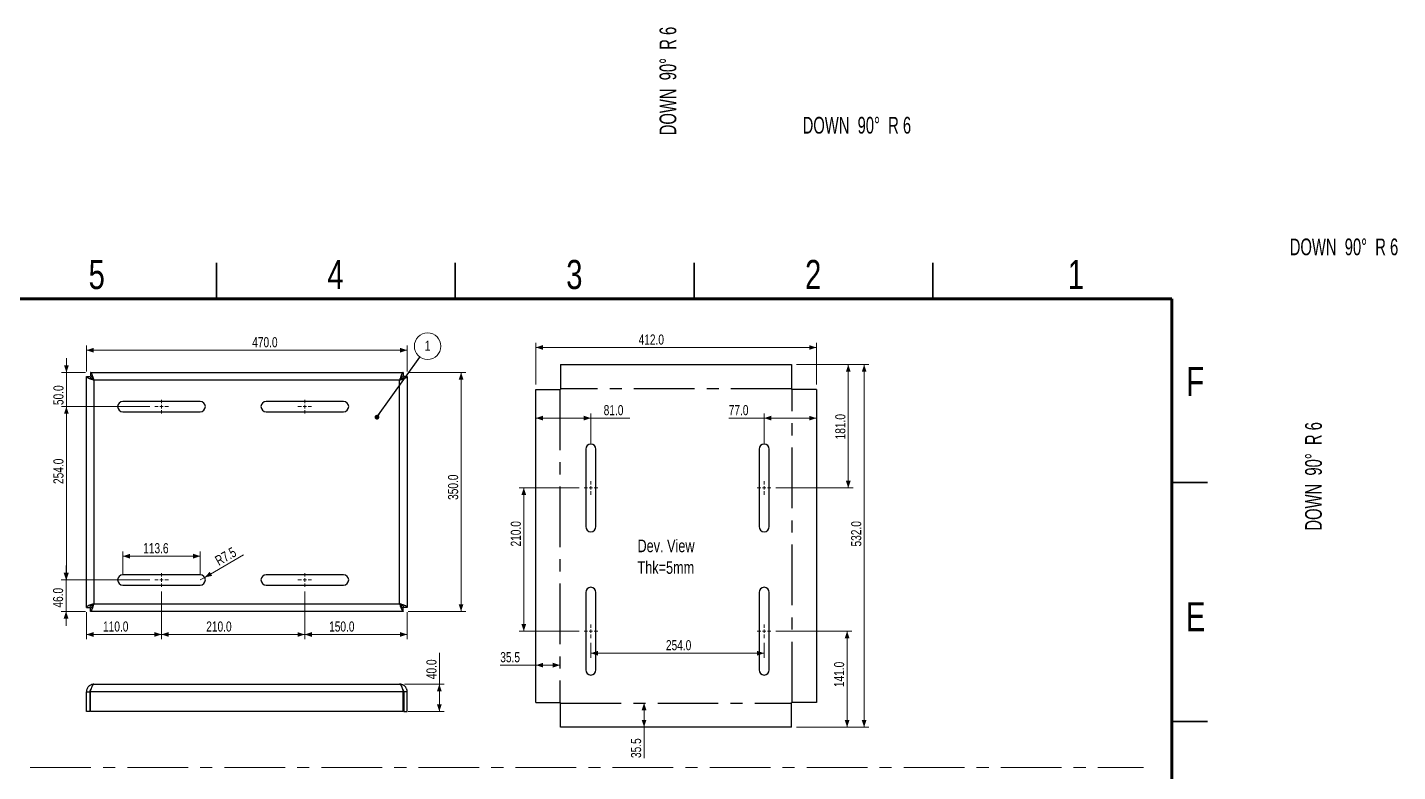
# Paper-space layout 'Sheet3' of a CAD drawing. Header units: millimetres. Extents: x 2 to 457, y 2 to 344.
# Drawn here: x 170.4 to 457.3, y 188 to 343.8 of the extents above; entities that cross this region are included whole.
import ezdxf

# ---------------------------------------------------------------- set-up
doc = ezdxf.new("R2010")
doc.units = ezdxf.units.MM
doc.linetypes.add('CENTERX2', pattern=[20.32, 12.7, -2.54, 2.54, -2.54])
doc.styles.add('SLDTEXTSTYLE0', font='TXT', dxfattribs={"width": 0.75})
doc.styles.add('SLDTEXTSTYLE6', font='TXT', dxfattribs={"width": 0.660714})
doc.dimstyles.new('SLDDIMSTYLE14', dxfattribs={"dimtxt": 0.18, "dimasz": 1, "dimexe": 0, "dimexo": 0.0625, "dimgap": 0, "dimtad": 0, "dimtih": 1, "dimtoh": 1, "dimdec": 0, "dimrnd": 1e-09, "dimzin": 0, "dimdsep": 46, "dimtxsty": 'Standard', "dimblk1": 'DOT', "dimblk2": 'DOT', "dimsah": 1, "dimcen": 0.09, "dimadec": 0, "dimazin": 0, "dimtfac": 1, "dimtdec": 0, "dimtofl": 0, "dimtmove": 0, "dimatfit": 3, "dimldrblk": 'DOT', "dimfxl": 0, "dimfrac": 2, "dimtolj": 1, "dimtzin": 0, "dimarcsym": 0})
doc.dimstyles.new('SLDDIMSTYLE15', dxfattribs={"dimtxt": 2.116667, "dimasz": 1.5, "dimexe": 0, "dimexo": 0.0625, "dimgap": 0.529167, "dimtad": 1, "dimdec": 1, "dimlfac": 7, "dimrnd": 1e-09, "dimzin": 4, "dimdsep": 46, "dimtxsty": 'SLDTEXTSTYLE0', "dimsah": 1, "dimcen": 0.09, "dimadec": 0, "dimazin": 1, "dimtfac": 1, "dimtdec": 1, "dimtofl": 0, "dimtmove": 0, "dimatfit": 3, "dimfxl": 0, "dimfrac": 2, "dimtolj": 1, "dimtzin": 12, "dimarcsym": 0})
doc.dimstyles.new('SLDDIMSTYLE16', dxfattribs={"dimtxt": 2.116667, "dimasz": 1.5, "dimexe": 0, "dimexo": 0.0625, "dimgap": 0.529167, "dimtad": 1, "dimdec": 1, "dimlfac": 7, "dimrnd": 1e-09, "dimzin": 4, "dimdsep": 46, "dimtxsty": 'SLDTEXTSTYLE0', "dimsah": 1, "dimcen": 0.09, "dimadec": 0, "dimazin": 1, "dimtfac": 1, "dimtdec": 1, "dimtmove": 0, "dimatfit": 0, "dimfxl": 0, "dimfrac": 2, "dimtolj": 1, "dimtzin": 12, "dimarcsym": 0})
doc.dimstyles.new('SLDDIMSTYLE17', dxfattribs={"dimtxt": 2.116667, "dimasz": 1.5, "dimexe": 0, "dimexo": 0.0625, "dimgap": 0.529167, "dimtad": 1, "dimdec": 1, "dimlfac": 7, "dimrnd": 1e-09, "dimzin": 12, "dimdsep": 46, "dimtxsty": 'SLDTEXTSTYLE0', "dimsah": 1, "dimcen": 0.09, "dimadec": 0, "dimazin": 3, "dimtfac": 1, "dimtdec": 1, "dimtofl": 0, "dimtmove": 0, "dimatfit": 3, "dimfxl": 0, "dimfrac": 2, "dimtolj": 1, "dimtzin": 12, "dimarcsym": 0})
doc.dimstyles.new('SLDDIMSTYLE18', dxfattribs={"dimtxt": 2.116667, "dimasz": 1.5, "dimexe": 0, "dimexo": 0.0625, "dimgap": 0.529167, "dimtad": 1, "dimdec": 1, "dimlfac": 7, "dimrnd": 1e-09, "dimzin": 12, "dimdsep": 46, "dimtxsty": 'SLDTEXTSTYLE0', "dimsah": 1, "dimcen": 0, "dimadec": 0, "dimazin": 3, "dimtfac": 1, "dimtdec": 1, "dimtofl": 0, "dimtmove": 0, "dimatfit": 3, "dimfxl": 0, "dimfrac": 2, "dimtolj": 1, "dimtzin": 12, "dimarcsym": 0})

# ---------------------------------------------------------------- blocks, each defined once
blk = doc.blocks.new('SW_NOTE_6')
at = {"color": 0, "linetype": 'Continuous', "lineweight": 0, "char_height": 2.646, "attachment_point": 1, "style": 'SLDTEXTSTYLE0'}
for s, insert in [('Dev. View', (0, 3.41)), ('Thk=5mm', (0, -1.12))]:
    blk.add_mtext(s, dxfattribs=dict(at, insert=insert))
blk = doc.blocks.new('_D_72')
at = {"color": 7, "linetype": 'Continuous', "lineweight": 18}
for p, q in [((182.79, 271.74), (182.79, 277.22)), ((182.79, 276.22), (249.93, 276.22)), ((249.93, 271.74), (249.93, 277.22))]:
    blk.add_line(p, q, dxfattribs=at)
for points in [[(182.79, 276.22), (184.29, 275.72), (184.29, 276.72)], [(249.93, 276.22), (248.43, 276.72), (248.43, 275.72)]]:
    blk.add_solid(points, dxfattribs=at)
at = {"color": 7, "linetype": 'Continuous', "lineweight": 18, "insert": (217.49, 278.95), "char_height": 2.117, "attachment_point": 1, "style": 'SLDTEXTSTYLE0'}
blk.add_mtext('470.0', dxfattribs=at)
blk = doc.blocks.new('_D_73')
at = {"color": 7, "linetype": 'Continuous', "lineweight": 18}
for p, q in [((250.12, 271.55), (262.22, 271.55)), ((261.22, 271.55), (261.22, 221.55)), ((250.12, 221.55), (262.22, 221.55))]:
    blk.add_line(p, q, dxfattribs=at)
for points in [[(261.22, 271.55), (260.72, 270.05), (261.72, 270.05)], [(261.22, 221.55), (261.72, 223.05), (260.72, 223.05)]]:
    blk.add_solid(points, dxfattribs=at)
at = {"color": 7, "linetype": 'Continuous', "lineweight": 18, "insert": (258.49, 244.88), "char_height": 2.117, "attachment_point": 1, "rotation": 90, "style": 'SLDTEXTSTYLE0'}
blk.add_mtext('350.0', dxfattribs=at)
blk = doc.blocks.new('_D_74')
at = {"color": 7, "linetype": 'Continuous', "lineweight": 18}
for p, q in [((178.51, 228.12), (178.51, 231.12)), ((196.08, 228.12), (177.51, 228.12)), ((178.51, 228.12), (178.51, 221.55)), ((182.61, 221.55), (177.51, 221.55)), ((178.51, 221.55), (178.51, 218.55))]:
    blk.add_line(p, q, dxfattribs=at)
for points in [[(178.51, 228.12), (179.01, 229.62), (178.01, 229.62)], [(178.51, 221.55), (178.01, 220.05), (179.01, 220.05)]]:
    blk.add_solid(points, dxfattribs=at)
at = {"color": 7, "linetype": 'Continuous', "lineweight": 18, "insert": (175.78, 222.34), "char_height": 2.117, "attachment_point": 1, "rotation": 90, "style": 'SLDTEXTSTYLE0'}
blk.add_mtext('46.0', dxfattribs=at)
blk = doc.blocks.new('_D_75')
at = {"color": 7, "linetype": 'Continuous', "lineweight": 18}
for p, q in [((198.5, 225.7), (198.5, 215.71)), ((182.79, 221.37), (182.79, 215.71)), ((198.5, 216.71), (182.79, 216.71))]:
    blk.add_line(p, q, dxfattribs=at)
for points in [[(182.79, 216.71), (184.29, 216.21), (184.29, 217.21)], [(198.5, 216.71), (197, 217.21), (197, 216.21)]]:
    blk.add_solid(points, dxfattribs=at)
at = {"color": 7, "linetype": 'Continuous', "lineweight": 18, "insert": (186.26, 219.44), "char_height": 2.117, "attachment_point": 1, "style": 'SLDTEXTSTYLE0'}
blk.add_mtext('110.0', dxfattribs=at)
blk = doc.blocks.new('_D_76')
at = {"color": 7, "linetype": 'Continuous', "lineweight": 18}
for p, q in [((198.5, 225.7), (198.5, 215.71)), ((228.5, 225.7), (228.5, 215.71)), ((198.5, 216.71), (228.5, 216.71))]:
    blk.add_line(p, q, dxfattribs=at)
for points in [[(198.5, 216.71), (200, 216.21), (200, 217.21)], [(228.5, 216.71), (227, 217.21), (227, 216.21)]]:
    blk.add_solid(points, dxfattribs=at)
at = {"color": 7, "linetype": 'Continuous', "lineweight": 18, "insert": (207.87, 219.44), "char_height": 2.117, "attachment_point": 1, "style": 'SLDTEXTSTYLE0'}
blk.add_mtext('210.0', dxfattribs=at)
blk = doc.blocks.new('_D_77')
at = {"color": 7, "linetype": 'Continuous', "lineweight": 18}
for p, q in [((228.5, 225.7), (228.5, 215.71)), ((249.93, 221.37), (249.93, 215.71)), ((228.5, 216.71), (249.93, 216.71))]:
    blk.add_line(p, q, dxfattribs=at)
for points in [[(228.5, 216.71), (230, 216.21), (230, 217.21)], [(249.93, 216.71), (248.43, 217.21), (248.43, 216.21)]]:
    blk.add_solid(points, dxfattribs=at)
at = {"color": 7, "linetype": 'Continuous', "lineweight": 18, "insert": (233.59, 219.44), "char_height": 2.117, "attachment_point": 1, "style": 'SLDTEXTSTYLE0'}
blk.add_mtext('150.0', dxfattribs=at)
blk = doc.blocks.new('_D_78')
at = {"color": 7, "linetype": 'Continuous', "lineweight": 18}
for p, q in [((190.39, 229.12), (190.39, 234.1)), ((206.62, 233.1), (190.39, 233.1)), ((206.62, 229.12), (206.62, 234.1))]:
    blk.add_line(p, q, dxfattribs=at)
for points in [[(190.39, 233.1), (191.89, 232.6), (191.89, 233.6)], [(206.62, 233.1), (205.12, 233.6), (205.12, 232.6)]]:
    blk.add_solid(points, dxfattribs=at)
at = {"color": 7, "linetype": 'Continuous', "lineweight": 18, "insert": (194.67, 235.83), "char_height": 2.117, "attachment_point": 1, "style": 'SLDTEXTSTYLE0'}
blk.add_mtext('113.6', dxfattribs=at)
blk = doc.blocks.new('_D_79')
at = {"color": 7, "linetype": 'Continuous', "lineweight": 18}
for q in [(215.67, 233.35), (206.62, 228.12)]:
    blk.add_line((207.54, 228.66), q, dxfattribs=at)
blk.add_solid([(207.54, 228.66), (209.09, 228.98), (208.59, 229.84)], dxfattribs=at)
at = {"color": 7, "linetype": 'Continuous', "lineweight": 18, "insert": (209.46, 232.87), "char_height": 2.117, "attachment_point": 1, "rotation": 30, "style": 'SLDTEXTSTYLE0'}
blk.add_mtext('R7.5', dxfattribs=at)
blk = doc.blocks.new('_D_80')
at = {"color": 7, "linetype": 'Continuous', "lineweight": 18}
for p, q in [((196.08, 264.41), (177.59, 264.41)), ((178.59, 228.12), (178.59, 264.41)), ((196.08, 228.12), (177.59, 228.12))]:
    blk.add_line(p, q, dxfattribs=at)
for points in [[(178.59, 264.41), (178.09, 262.91), (179.09, 262.91)], [(178.59, 228.12), (179.09, 229.62), (178.09, 229.62)]]:
    blk.add_solid(points, dxfattribs=at)
at = {"color": 7, "linetype": 'Continuous', "lineweight": 18, "insert": (175.86, 248.21), "char_height": 2.117, "attachment_point": 1, "rotation": 90, "style": 'SLDTEXTSTYLE0'}
blk.add_mtext('254.0', dxfattribs=at)
blk = doc.blocks.new('_D_81')
at = {"color": 7, "linetype": 'Continuous', "lineweight": 18}
for p, q in [((178.59, 271.55), (178.59, 274.55)), ((182.61, 271.55), (177.59, 271.55)), ((178.59, 264.41), (178.59, 271.55)), ((196.08, 264.41), (177.59, 264.41)), ((178.59, 264.41), (178.59, 261.41))]:
    blk.add_line(p, q, dxfattribs=at)
for points in [[(178.59, 271.55), (179.09, 273.05), (178.09, 273.05)], [(178.59, 264.41), (178.09, 262.91), (179.09, 262.91)]]:
    blk.add_solid(points, dxfattribs=at)
at = {"color": 7, "linetype": 'Continuous', "lineweight": 18, "insert": (175.86, 264.73), "char_height": 2.117, "attachment_point": 1, "rotation": 90, "style": 'SLDTEXTSTYLE0'}
blk.add_mtext('50.0', dxfattribs=at)
blk = doc.blocks.new('SW_NOTE_30')
at = {"color": 0, "linetype": 'Continuous', "lineweight": 0}
blk.add_circle((1.61, 2.26), 2.78, dxfattribs=at)
at = {"color": 0, "linetype": 'Continuous', "lineweight": 0, "insert": (1.59, 3.42), "char_height": 2.12, "attachment_point": 2, "style": 'SLDTEXTSTYLE0'}
blk.add_mtext('1', dxfattribs=at)
blk = doc.blocks.new('_DOT')
at = {"color": 0, "linetype": 'ByBlock', "lineweight": -2}
blk.add_line((-0.5, 0), (-1, 0), dxfattribs=at)
at = {"color": 0, "linetype": 'ByBlock', "const_width": 0.5}
blk.add_lwpolyline([(-0.25, 0, 1), (0.25, 0, 1)], format="xyb", close=True, dxfattribs=at)
blk = doc.blocks.new('SW_CENTERMARKSYMBOL_12')
at = {"color": 0, "linetype": 'Continuous', "lineweight": 0}
for p, q in [((-0.71, 0), (-1.43, 0)), ((0, 0), (-0.36, 0)), ((0, 0.71), (0, 1.43)), ((0, 0), (0, 0.36)), ((0, 0), (0, -0.36)), ((0, 0), (0.36, 0)), ((0.71, 0), (1.43, 0)), ((0, -0.71), (0, -1.43))]:
    blk.add_line(p, q, dxfattribs=at)
blk = doc.blocks.new('SW_CENTERMARKSYMBOL_13')
at = {"color": 0, "linetype": 'Continuous', "lineweight": 0}
for p, q in [((-0.71, 0), (-1.43, 0)), ((0, 0), (-0.36, 0)), ((0, 0.71), (0, 1.43)), ((0, 0), (0, 0.36)), ((0, 0), (0, -0.36)), ((0, 0), (0.36, 0)), ((0.71, 0), (1.43, 0)), ((0, -0.71), (0, -1.43))]:
    blk.add_line(p, q, dxfattribs=at)
blk = doc.blocks.new('SW_CENTERMARKSYMBOL_14')
at = {"color": 0, "linetype": 'Continuous', "lineweight": 0}
for p, q in [((-0.71, 0), (-1.43, 0)), ((0, 0), (-0.36, 0)), ((0, 0.71), (0, 1.43)), ((0, 0), (0, 0.36)), ((0, 0), (0, -0.36)), ((0, 0), (0.36, 0)), ((0.71, 0), (1.43, 0)), ((0, -0.71), (0, -1.43))]:
    blk.add_line(p, q, dxfattribs=at)
blk = doc.blocks.new('SW_CENTERMARKSYMBOL_15')
at = {"color": 0, "linetype": 'Continuous', "lineweight": 0}
for p, q in [((-0.71, 0), (-1.43, 0)), ((0, 0), (-0.36, 0)), ((0, 0.71), (0, 1.43)), ((0, 0), (0, 0.36)), ((0, 0), (0, -0.36)), ((0, 0), (0.36, 0)), ((0.71, 0), (1.43, 0)), ((0, -0.71), (0, -1.43))]:
    blk.add_line(p, q, dxfattribs=at)
blk = doc.blocks.new('_D_82')
at = {"color": 7, "linetype": 'Continuous', "lineweight": 18}
for p, q in [((256.68, 206.31), (256.68, 212.84)), ((249.36, 206.31), (257.68, 206.31)), ((256.68, 206.31), (256.68, 200.59)), ((250.12, 200.59), (257.68, 200.59))]:
    blk.add_line(p, q, dxfattribs=at)
for points in [[(256.68, 206.31), (256.18, 204.81), (257.18, 204.81)], [(256.68, 200.59), (257.18, 202.09), (256.18, 202.09)]]:
    blk.add_solid(points, dxfattribs=at)
at = {"color": 7, "linetype": 'Continuous', "lineweight": 18, "insert": (253.96, 207.36), "char_height": 2.117, "attachment_point": 1, "rotation": 90, "style": 'SLDTEXTSTYLE0'}
blk.add_mtext('40.0', dxfattribs=at)
blk = doc.blocks.new('_D_83')
at = {"color": 7, "linetype": 'Continuous', "lineweight": 18}
for p, q in [((276.88, 269.01), (276.88, 277.79)), ((335.61, 276.79), (276.88, 276.79)), ((335.61, 269.01), (335.61, 277.79))]:
    blk.add_line(p, q, dxfattribs=at)
for points in [[(276.88, 276.79), (278.38, 276.29), (278.38, 277.29)], [(335.61, 276.79), (334.11, 277.29), (334.11, 276.29)]]:
    blk.add_solid(points, dxfattribs=at)
at = {"color": 7, "linetype": 'Continuous', "lineweight": 18, "insert": (298.39, 279.51), "char_height": 2.117, "attachment_point": 1, "style": 'SLDTEXTSTYLE0'}
blk.add_mtext('412.0', dxfattribs=at)
blk = doc.blocks.new('_D_84')
at = {"color": 7, "linetype": 'Continuous', "lineweight": 18}
for p, q in [((331.43, 273.2), (346.61, 273.2)), ((345.61, 197.32), (345.61, 273.2)), ((331.43, 197.32), (346.61, 197.32))]:
    blk.add_line(p, q, dxfattribs=at)
for points in [[(345.61, 273.2), (345.11, 271.7), (346.11, 271.7)], [(345.61, 197.32), (346.11, 198.82), (345.11, 198.82)]]:
    blk.add_solid(points, dxfattribs=at)
at = {"color": 7, "linetype": 'Continuous', "lineweight": 18, "insert": (342.89, 235.13), "char_height": 2.117, "attachment_point": 1, "rotation": 90, "style": 'SLDTEXTSTYLE0'}
blk.add_mtext('532.0', dxfattribs=at)
blk = doc.blocks.new('_D_85')
at = {"color": 7, "linetype": 'Continuous', "lineweight": 18}
for p, q in [((299.53, 202.36), (299.53, 197.32)), ((299.53, 197.32), (299.53, 190.85))]:
    blk.add_line(p, q, dxfattribs=at)
for points in [[(299.53, 202.36), (299.03, 200.86), (300.03, 200.86)], [(299.53, 197.32), (300.03, 198.82), (299.03, 198.82)]]:
    blk.add_solid(points, dxfattribs=at)
at = {"color": 7, "linetype": 'Continuous', "lineweight": 18, "insert": (296.8, 190.85), "char_height": 2.117, "attachment_point": 1, "rotation": 90, "style": 'SLDTEXTSTYLE0'}
blk.add_mtext('35.5', dxfattribs=at)
blk = doc.blocks.new('_D_86')
at = {"color": 7, "linetype": 'Continuous', "lineweight": 18}
for p, q in [((276.88, 210.29), (269.43, 210.29)), ((281.92, 210.29), (276.88, 210.29))]:
    blk.add_line(p, q, dxfattribs=at)
for points in [[(276.88, 210.29), (278.38, 209.79), (278.38, 210.79)], [(281.92, 210.29), (280.42, 210.79), (280.42, 209.79)]]:
    blk.add_solid(points, dxfattribs=at)
at = {"color": 7, "linetype": 'Continuous', "lineweight": 18, "insert": (269.43, 213.02), "char_height": 2.117, "attachment_point": 1, "style": 'SLDTEXTSTYLE0'}
blk.add_mtext('35.5', dxfattribs=at)
blk = doc.blocks.new('_D_87')
at = {"color": 7, "linetype": 'Continuous', "lineweight": 18}
for p, q in [((288.39, 262), (276.88, 262)), ((288.39, 256.51), (288.39, 263)), ((288.39, 262), (296.55, 262))]:
    blk.add_line(p, q, dxfattribs=at)
for points in [[(276.88, 262), (278.38, 261.5), (278.38, 262.5)], [(288.39, 262), (286.89, 262.5), (286.89, 261.5)]]:
    blk.add_solid(points, dxfattribs=at)
at = {"color": 7, "linetype": 'Continuous', "lineweight": 18, "insert": (291.08, 264.73), "char_height": 2.117, "attachment_point": 1, "style": 'SLDTEXTSTYLE0'}
blk.add_mtext('81.0', dxfattribs=at)
blk = doc.blocks.new('_D_88')
at = {"color": 7, "linetype": 'Continuous', "lineweight": 18}
for p, q in [((324.68, 262), (317.26, 262)), ((324.68, 256.51), (324.68, 263)), ((324.68, 262), (335.61, 262))]:
    blk.add_line(p, q, dxfattribs=at)
for points in [[(324.68, 262), (326.18, 261.5), (326.18, 262.5)], [(335.61, 262), (334.11, 262.5), (334.11, 261.5)]]:
    blk.add_solid(points, dxfattribs=at)
at = {"color": 7, "linetype": 'Continuous', "lineweight": 18, "insert": (317.26, 264.73), "char_height": 2.117, "attachment_point": 1, "style": 'SLDTEXTSTYLE0'}
blk.add_mtext('77.0', dxfattribs=at)
blk = doc.blocks.new('_D_89')
at = {"color": 7, "linetype": 'Continuous', "lineweight": 18}
for p, q in [((285.96, 247.4), (273.35, 247.4)), ((274.35, 247.4), (274.35, 217.4)), ((285.96, 217.4), (273.35, 217.4))]:
    blk.add_line(p, q, dxfattribs=at)
for points in [[(274.35, 247.4), (273.85, 245.9), (274.85, 245.9)], [(274.35, 217.4), (274.85, 218.9), (273.85, 218.9)]]:
    blk.add_solid(points, dxfattribs=at)
at = {"color": 7, "linetype": 'Continuous', "lineweight": 18, "insert": (271.62, 235.13), "char_height": 2.117, "attachment_point": 1, "rotation": 90, "style": 'SLDTEXTSTYLE0'}
blk.add_mtext('210.0', dxfattribs=at)
blk = doc.blocks.new('_D_90')
at = {"color": 7, "linetype": 'Continuous', "lineweight": 18}
for p, q in [((288.39, 214.97), (288.39, 211.8)), ((288.39, 212.8), (324.68, 212.8)), ((324.68, 214.97), (324.68, 211.8))]:
    blk.add_line(p, q, dxfattribs=at)
for points in [[(288.39, 212.8), (289.89, 212.3), (289.89, 213.3)], [(324.68, 212.8), (323.18, 213.3), (323.18, 212.3)]]:
    blk.add_solid(points, dxfattribs=at)
at = {"color": 7, "linetype": 'Continuous', "lineweight": 18, "insert": (304.11, 215.53), "char_height": 2.117, "attachment_point": 1, "style": 'SLDTEXTSTYLE0'}
blk.add_mtext('254.0', dxfattribs=at)
blk = doc.blocks.new('_D_91')
at = {"color": 7, "linetype": 'Continuous', "lineweight": 18}
for p, q in [((327.1, 217.4), (343.04, 217.4)), ((342.04, 217.4), (342.04, 197.32)), ((331.43, 197.32), (343.04, 197.32))]:
    blk.add_line(p, q, dxfattribs=at)
for points in [[(342.04, 217.4), (341.54, 215.9), (342.54, 215.9)], [(342.04, 197.32), (342.54, 198.82), (341.54, 198.82)]]:
    blk.add_solid(points, dxfattribs=at)
at = {"color": 7, "linetype": 'Continuous', "lineweight": 18, "insert": (339.31, 205.69), "char_height": 2.117, "attachment_point": 1, "rotation": 90, "style": 'SLDTEXTSTYLE0'}
blk.add_mtext('141.0', dxfattribs=at)
blk = doc.blocks.new('_D_92')
at = {"color": 7, "linetype": 'Continuous', "lineweight": 18}
for p, q in [((331.43, 273.2), (343.29, 273.2)), ((342.29, 247.4), (342.29, 273.2)), ((327.1, 247.4), (343.29, 247.4))]:
    blk.add_line(p, q, dxfattribs=at)
for points in [[(342.29, 273.2), (341.79, 271.7), (342.79, 271.7)], [(342.29, 247.4), (342.79, 248.9), (341.79, 248.9)]]:
    blk.add_solid(points, dxfattribs=at)
at = {"color": 7, "linetype": 'Continuous', "lineweight": 18, "insert": (339.56, 257.55), "char_height": 2.117, "attachment_point": 1, "rotation": 90, "style": 'SLDTEXTSTYLE0'}
blk.add_mtext('181.0', dxfattribs=at)
blk = doc.blocks.new('SW_CENTERMARKSYMBOL_16')
at = {"color": 0, "linetype": 'Continuous', "lineweight": 0}
for p, q in [((-0.71, 0), (-1.43, 0)), ((0, 0), (-0.36, 0)), ((0, 0.71), (0, 1.43)), ((0, 0), (0, 0.36)), ((0, 0), (0, -0.36)), ((0, 0), (0.36, 0)), ((0.71, 0), (1.43, 0)), ((0, -0.71), (0, -1.43))]:
    blk.add_line(p, q, dxfattribs=at)
blk = doc.blocks.new('SW_CENTERMARKSYMBOL_17')
at = {"color": 0, "linetype": 'Continuous', "lineweight": 0}
for p, q in [((-0.71, 0), (-1.43, 0)), ((0, 0), (-0.36, 0)), ((0, 0.71), (0, 1.43)), ((0, 0), (0, 0.36)), ((0, 0), (0, -0.36)), ((0, 0), (0.36, 0)), ((0.71, 0), (1.43, 0)), ((0, -0.71), (0, -1.43))]:
    blk.add_line(p, q, dxfattribs=at)
blk = doc.blocks.new('SW_CENTERMARKSYMBOL_18')
at = {"color": 0, "linetype": 'Continuous', "lineweight": 0}
for p, q in [((-0.71, 0), (-1.43, 0)), ((0, 0), (-0.36, 0)), ((0, 0.71), (0, 1.43)), ((0, 0), (0, 0.36)), ((0, 0), (0, -0.36)), ((0, 0), (0.36, 0)), ((0.71, 0), (1.43, 0)), ((0, -0.71), (0, -1.43))]:
    blk.add_line(p, q, dxfattribs=at)
blk = doc.blocks.new('SW_CENTERMARKSYMBOL_19')
at = {"color": 0, "linetype": 'Continuous', "lineweight": 0}
for p, q in [((-0.71, 0), (-1.43, 0)), ((0, 0), (-0.36, 0)), ((0, 0.71), (0, 1.43)), ((0, 0), (0, 0.36)), ((0, 0), (0, -0.36)), ((0, 0), (0.36, 0)), ((0.71, 0), (1.43, 0)), ((0, -0.71), (0, -1.43))]:
    blk.add_line(p, q, dxfattribs=at)

psp = doc.layouts.new('Sheet3')

# ---------------------------------------------------------------- linework, layer by layer
at = {"color": 7, "linetype": 'Continuous', "lineweight": 35}
for p, q in [((210, 294.5), (210, 287)), ((210, 287), (210, 294.5)), ((260, 287), (260, 294.5)), ((310, 287), (310, 294.5)), ((360, 287), (360, 294.5)), ((410, 248.5), (417.5, 248.5)), ((410, 198.5), (417.5, 198.5))]:
    psp.add_line(p, q, dxfattribs=at)
at = {"color": 7, "linetype": 'Continuous', "lineweight": 70}
for p, q in [((10, 287), (410, 287)), ((410, 287), (410, 10))]:
    psp.add_line(p, q, dxfattribs=at)
at = {"color": 7, "linetype": 'Continuous', "lineweight": 25}
for p, q in [((282.062, 273.195), (282.062, 268.013)), ((282.062, 273.195), (330.432, 273.195)), ((330.432, 273.195), (330.432, 268.013)), ((182.791, 222.368), (182.791, 270.737)), ((182.791, 270.737), (183.505, 270.737)), ((183.606, 271.553), (249.118, 271.553)), ((183.606, 271.553), (183.606, 270.838)), ((248.362, 269.981), (184.362, 269.981)), ((184.362, 269.981), (184.362, 223.124)), ((248.362, 223.124), (248.362, 269.981)), ((249.118, 271.553), (249.118, 270.838)), ((249.933, 270.737), (249.219, 270.737)), ((249.933, 270.737), (249.933, 222.368)), ((276.88, 202.501), (276.88, 268.013)), ((276.88, 268.013), (282.062, 268.013)), ((335.614, 268.013), (330.432, 268.013)), ((335.614, 268.013), (335.614, 202.501)), ((206.616, 265.481), (190.394, 265.481)), ((236.616, 265.481), (220.394, 265.481)), ((190.394, 263.338), (206.616, 263.338)), ((220.394, 263.338), (236.616, 263.338)), ((287.318, 255.511), (287.318, 239.289)), ((289.461, 239.289), (289.461, 255.511)), ((323.604, 255.511), (323.604, 239.289)), ((325.747, 239.289), (325.747, 255.511)), ((206.616, 229.195), (190.394, 229.195)), ((190.394, 227.053), (206.616, 227.053)), ((236.616, 229.195), (220.394, 229.195)), ((220.394, 227.053), (236.616, 227.053)), ((287.318, 225.511), (287.318, 209.289)), ((289.461, 209.289), (289.461, 225.511)), ((323.604, 225.511), (323.604, 209.289)), ((325.747, 209.289), (325.747, 225.511)), ((182.791, 222.368), (183.505, 222.368)), ((183.606, 221.553), (183.606, 222.267)), ((249.118, 221.553), (183.606, 221.553)), ((184.362, 223.124), (248.362, 223.124)), ((249.118, 221.553), (249.118, 222.267)), ((249.933, 222.368), (249.219, 222.368)), ((182.791, 204.734), (183.505, 204.734)), ((182.791, 200.591), (182.791, 204.734)), ((183.505, 204.734), (183.505, 200.591)), ((249.118, 204.734), (183.606, 204.734)), ((183.606, 200.591), (183.606, 204.734)), ((184.362, 206.305), (248.362, 206.305)), ((249.118, 200.591), (249.118, 204.734)), ((249.933, 204.734), (249.219, 204.734)), ((249.219, 204.734), (249.219, 200.591)), ((249.933, 200.591), (249.933, 204.734)), ((276.88, 202.501), (282.062, 202.501)), ((282.062, 197.319), (282.062, 202.501)), ((335.614, 202.501), (330.432, 202.501)), ((330.432, 197.319), (330.432, 202.501)), ((183.505, 200.591), (182.791, 200.591)), ((249.118, 200.591), (183.606, 200.591)), ((249.219, 200.591), (249.933, 200.591)), ((330.432, 197.319), (282.062, 197.319))]:
    psp.add_line(p, q, dxfattribs=at)
at = {"color": 7, "linetype": 'CENTERX2'}
for p, q in [((281.921, 268.013), (281.921, 202.501)), ((330.432, 268.155), (282.062, 268.155)), ((330.573, 202.501), (330.573, 268.013)), ((282.062, 202.359), (330.432, 202.359))]:
    psp.add_line(p, q, dxfattribs=at)
at = {"color": 7, "linetype": 'CENTERX2', "lineweight": 18}
psp.add_line((171.031, 188.885), (404.114, 188.885), dxfattribs=at)
at = {"color": 7, "linetype": 'Continuous', "lineweight": 25}
for centre, start, end in [((190.394, 264.41), 90, 270), ((206.616, 264.41), 270, 90), ((220.394, 264.41), 90, 270), ((236.616, 264.41), 270, 90), ((288.39, 255.511), 0, 180), ((324.676, 255.511), 0, 180), ((288.39, 239.289), 180, 0), ((324.676, 239.289), 180, 0), ((190.394, 228.124), 90, 270), ((206.616, 228.124), 270, 90), ((220.394, 228.124), 90, 270), ((236.616, 228.124), 270, 90), ((288.39, 225.511), 0, 180), ((324.676, 225.511), 0, 180), ((288.39, 209.289), 180, 0), ((324.676, 209.289), 180, 0)]:
    psp.add_arc(centre, 1.071, start, end, dxfattribs=at)
for points, knots in [([(182.791, 270.737), (182.791, 270.706), (182.801, 270.674), (182.831, 270.627), (182.843, 270.612), (182.873, 270.58), (182.89, 270.564), (182.95, 270.517), (182.998, 270.485), (183.083, 270.438), (183.114, 270.423), (183.179, 270.391), (183.214, 270.375), (183.323, 270.328), (183.402, 270.297), (183.53, 270.25), (183.575, 270.234), (183.666, 270.202), (183.712, 270.186), (183.854, 270.139), (183.952, 270.108), (184.104, 270.061), (184.156, 270.045), (184.259, 270.013), (184.31, 269.997), (184.362, 269.981)], [0, 0, 0, 0, 0.125, 0.125, 0.1875, 0.1875, 0.25, 0.25, 0.375, 0.375, 0.4375, 0.4375, 0.5, 0.5, 0.625, 0.625, 0.6875, 0.6875, 0.75, 0.75, 0.875, 0.875, 0.9375, 0.9375, 1, 1, 1, 1]), ([(183.505, 270.737), (183.505, 270.706), (183.511, 270.674), (183.532, 270.611), (183.549, 270.58), (183.592, 270.516), (183.618, 270.485), (183.681, 270.422), (183.716, 270.391), (183.796, 270.327), (183.84, 270.296), (183.909, 270.249), (183.933, 270.233), (183.983, 270.202), (184.009, 270.186), (184.139, 270.106), (184.249, 270.045), (184.362, 269.981)], [0, 0, 0, 0, 0.125, 0.125, 0.25, 0.25, 0.375, 0.375, 0.5, 0.5, 0.625, 0.625, 0.6875, 0.6875, 0.75, 0.75, 1, 1, 1, 1]), ([(184.362, 269.981), (184.33, 270.085), (184.299, 270.187), (184.252, 270.338), (184.236, 270.387), (184.205, 270.486), (184.189, 270.535), (184.141, 270.678), (184.11, 270.768), (184.063, 270.896), (184.047, 270.937), (184.016, 271.017), (184, 271.056), (183.953, 271.165), (183.921, 271.23), (183.874, 271.315), (183.858, 271.342), (183.827, 271.391), (183.811, 271.413), (183.764, 271.472), (183.733, 271.502), (183.685, 271.532), (183.669, 271.54), (183.638, 271.55), (183.622, 271.553), (183.606, 271.553)], [0, 0, 0, 0, 0.125, 0.125, 0.1875, 0.1875, 0.25, 0.25, 0.375, 0.375, 0.4375, 0.4375, 0.5, 0.5, 0.625, 0.625, 0.6875, 0.6875, 0.75, 0.75, 0.875, 0.875, 0.9375, 0.9375, 1, 1, 1, 1]), ([(184.362, 269.981), (184.33, 270.038), (184.299, 270.094), (184.236, 270.203), (184.205, 270.257), (184.141, 270.362), (184.11, 270.411), (184.047, 270.504), (184.015, 270.548), (183.952, 270.628), (183.921, 270.663), (183.874, 270.71), (183.858, 270.724), (183.826, 270.75), (183.81, 270.763), (183.731, 270.816), (183.67, 270.838), (183.606, 270.838)], [0, 0, 0, 0, 0.125, 0.125, 0.25, 0.25, 0.375, 0.375, 0.5, 0.5, 0.625, 0.625, 0.6875, 0.6875, 0.75, 0.75, 1, 1, 1, 1]), ([(249.118, 271.553), (249.086, 271.553), (249.055, 271.542), (249.008, 271.513), (248.992, 271.5), (248.961, 271.47), (248.945, 271.453), (248.898, 271.394), (248.866, 271.345), (248.819, 271.26), (248.804, 271.229), (248.772, 271.164), (248.756, 271.129), (248.709, 271.02), (248.678, 270.941), (248.63, 270.813), (248.615, 270.768), (248.583, 270.677), (248.567, 270.631), (248.52, 270.489), (248.489, 270.391), (248.441, 270.239), (248.425, 270.188), (248.394, 270.085), (248.378, 270.033), (248.362, 269.981)], [0, 0, 0, 0, 0.125, 0.125, 0.1875, 0.1875, 0.25, 0.25, 0.375, 0.375, 0.4375, 0.4375, 0.5, 0.5, 0.625, 0.625, 0.6875, 0.6875, 0.75, 0.75, 0.875, 0.875, 0.9375, 0.9375, 1, 1, 1, 1]), ([(249.118, 270.838), (249.086, 270.838), (249.055, 270.833), (248.992, 270.811), (248.961, 270.795), (248.897, 270.751), (248.866, 270.725), (248.803, 270.663), (248.772, 270.627), (248.708, 270.547), (248.677, 270.504), (248.63, 270.434), (248.614, 270.41), (248.582, 270.36), (248.567, 270.335), (248.487, 270.204), (248.426, 270.095), (248.362, 269.981)], [0, 0, 0, 0, 0.125, 0.125, 0.25, 0.25, 0.375, 0.375, 0.5, 0.5, 0.625, 0.625, 0.6875, 0.6875, 0.75, 0.75, 1, 1, 1, 1]), ([(248.362, 269.981), (248.466, 270.013), (248.568, 270.044), (248.718, 270.091), (248.768, 270.107), (248.867, 270.138), (248.916, 270.154), (249.059, 270.202), (249.149, 270.233), (249.277, 270.28), (249.318, 270.296), (249.398, 270.328), (249.437, 270.343), (249.546, 270.391), (249.611, 270.422), (249.696, 270.469), (249.723, 270.485), (249.772, 270.517), (249.794, 270.532), (249.853, 270.579), (249.883, 270.611), (249.913, 270.658), (249.921, 270.674), (249.931, 270.706), (249.933, 270.721), (249.933, 270.737)], [0, 0, 0, 0, 0.125, 0.125, 0.1875, 0.1875, 0.25, 0.25, 0.375, 0.375, 0.4375, 0.4375, 0.5, 0.5, 0.625, 0.625, 0.6875, 0.6875, 0.75, 0.75, 0.875, 0.875, 0.9375, 0.9375, 1, 1, 1, 1]), ([(248.362, 269.981), (248.419, 270.013), (248.475, 270.044), (248.584, 270.107), (248.638, 270.139), (248.743, 270.202), (248.792, 270.234), (248.885, 270.296), (248.929, 270.328), (249.008, 270.391), (249.044, 270.423), (249.09, 270.47), (249.105, 270.485), (249.131, 270.517), (249.143, 270.533), (249.197, 270.612), (249.219, 270.674), (249.219, 270.737)], [0, 0, 0, 0, 0.125, 0.125, 0.25, 0.25, 0.375, 0.375, 0.5, 0.5, 0.625, 0.625, 0.6875, 0.6875, 0.75, 0.75, 1, 1, 1, 1]), ([(184.362, 223.124), (184.258, 223.092), (184.156, 223.061), (184.006, 223.014), (183.956, 222.998), (183.857, 222.967), (183.808, 222.951), (183.665, 222.903), (183.575, 222.872), (183.447, 222.825), (183.406, 222.809), (183.326, 222.778), (183.288, 222.762), (183.179, 222.715), (183.114, 222.683), (183.028, 222.636), (183.001, 222.62), (182.952, 222.589), (182.93, 222.573), (182.871, 222.526), (182.842, 222.495), (182.811, 222.447), (182.803, 222.431), (182.793, 222.4), (182.791, 222.384), (182.791, 222.368)], [0, 0, 0, 0, 0.125, 0.125, 0.1875, 0.1875, 0.25, 0.25, 0.375, 0.375, 0.4375, 0.4375, 0.5, 0.5, 0.625, 0.625, 0.6875, 0.6875, 0.75, 0.75, 0.875, 0.875, 0.9375, 0.9375, 1, 1, 1, 1]), ([(184.362, 223.124), (184.305, 223.092), (184.25, 223.061), (184.14, 222.998), (184.086, 222.967), (183.981, 222.903), (183.932, 222.872), (183.839, 222.809), (183.796, 222.777), (183.716, 222.714), (183.68, 222.683), (183.634, 222.636), (183.619, 222.62), (183.593, 222.588), (183.581, 222.572), (183.527, 222.493), (183.505, 222.432), (183.505, 222.368)], [0, 0, 0, 0, 0.125, 0.125, 0.25, 0.25, 0.375, 0.375, 0.5, 0.5, 0.625, 0.625, 0.6875, 0.6875, 0.75, 0.75, 1, 1, 1, 1]), ([(183.606, 221.553), (183.638, 221.553), (183.669, 221.563), (183.716, 221.593), (183.732, 221.605), (183.763, 221.635), (183.779, 221.652), (183.827, 221.712), (183.858, 221.76), (183.905, 221.845), (183.921, 221.876), (183.952, 221.941), (183.968, 221.976), (184.015, 222.085), (184.047, 222.164), (184.094, 222.292), (184.11, 222.337), (184.141, 222.428), (184.157, 222.474), (184.204, 222.616), (184.235, 222.714), (184.283, 222.866), (184.299, 222.918), (184.33, 223.02), (184.346, 223.072), (184.362, 223.124)], [0, 0, 0, 0, 0.125, 0.125, 0.1875, 0.1875, 0.25, 0.25, 0.375, 0.375, 0.4375, 0.4375, 0.5, 0.5, 0.625, 0.625, 0.6875, 0.6875, 0.75, 0.75, 0.875, 0.875, 0.9375, 0.9375, 1, 1, 1, 1]), ([(183.606, 222.267), (183.638, 222.267), (183.669, 222.272), (183.732, 222.294), (183.763, 222.311), (183.827, 222.354), (183.858, 222.38), (183.921, 222.443), (183.953, 222.478), (184.016, 222.558), (184.047, 222.602), (184.094, 222.671), (184.11, 222.695), (184.142, 222.745), (184.158, 222.771), (184.237, 222.901), (184.298, 223.011), (184.362, 223.124)], [0, 0, 0, 0, 0.125, 0.125, 0.25, 0.25, 0.375, 0.375, 0.5, 0.5, 0.625, 0.625, 0.6875, 0.6875, 0.75, 0.75, 1, 1, 1, 1]), ([(249.933, 222.368), (249.933, 222.4), (249.923, 222.431), (249.893, 222.478), (249.881, 222.494), (249.851, 222.525), (249.834, 222.541), (249.774, 222.589), (249.726, 222.62), (249.641, 222.667), (249.61, 222.683), (249.545, 222.714), (249.51, 222.73), (249.401, 222.777), (249.322, 222.809), (249.194, 222.856), (249.149, 222.872), (249.058, 222.903), (249.012, 222.919), (248.87, 222.966), (248.772, 222.997), (248.62, 223.045), (248.569, 223.061), (248.466, 223.092), (248.414, 223.108), (248.362, 223.124)], [0, 0, 0, 0, 0.125, 0.125, 0.1875, 0.1875, 0.25, 0.25, 0.375, 0.375, 0.4375, 0.4375, 0.5, 0.5, 0.625, 0.625, 0.6875, 0.6875, 0.75, 0.75, 0.875, 0.875, 0.9375, 0.9375, 1, 1, 1, 1]), ([(248.362, 223.124), (248.394, 223.02), (248.425, 222.918), (248.472, 222.768), (248.488, 222.718), (248.519, 222.619), (248.535, 222.57), (248.583, 222.427), (248.614, 222.337), (248.661, 222.209), (248.677, 222.168), (248.708, 222.088), (248.724, 222.05), (248.771, 221.941), (248.803, 221.876), (248.85, 221.79), (248.866, 221.763), (248.897, 221.714), (248.913, 221.692), (248.96, 221.633), (248.991, 221.603), (249.039, 221.573), (249.055, 221.565), (249.086, 221.555), (249.102, 221.553), (249.118, 221.553)], [0, 0, 0, 0, 0.125, 0.125, 0.1875, 0.1875, 0.25, 0.25, 0.375, 0.375, 0.4375, 0.4375, 0.5, 0.5, 0.625, 0.625, 0.6875, 0.6875, 0.75, 0.75, 0.875, 0.875, 0.9375, 0.9375, 1, 1, 1, 1]), ([(248.362, 223.124), (248.394, 223.067), (248.425, 223.012), (248.488, 222.902), (248.52, 222.848), (248.583, 222.743), (248.614, 222.694), (248.677, 222.601), (248.709, 222.558), (248.772, 222.478), (248.803, 222.442), (248.851, 222.396), (248.866, 222.381), (248.898, 222.355), (248.914, 222.343), (248.993, 222.289), (249.055, 222.267), (249.118, 222.267)], [0, 0, 0, 0, 0.125, 0.125, 0.25, 0.25, 0.375, 0.375, 0.5, 0.5, 0.625, 0.625, 0.6875, 0.6875, 0.75, 0.75, 1, 1, 1, 1]), ([(249.219, 222.368), (249.219, 222.4), (249.214, 222.431), (249.192, 222.494), (249.175, 222.525), (249.132, 222.589), (249.106, 222.62), (249.044, 222.683), (249.008, 222.715), (248.928, 222.778), (248.884, 222.809), (248.815, 222.856), (248.791, 222.872), (248.741, 222.904), (248.716, 222.92), (248.585, 222.999), (248.475, 223.06), (248.362, 223.124)], [0, 0, 0, 0, 0.125, 0.125, 0.25, 0.25, 0.375, 0.375, 0.5, 0.5, 0.625, 0.625, 0.6875, 0.6875, 0.75, 0.75, 1, 1, 1, 1]), ([(184.362, 206.305), (184.258, 206.305), (184.156, 206.295), (184.006, 206.265), (183.956, 206.253), (183.857, 206.223), (183.808, 206.205), (183.665, 206.146), (183.575, 206.098), (183.447, 206.012), (183.406, 205.982), (183.326, 205.916), (183.288, 205.881), (183.179, 205.772), (183.114, 205.693), (183.028, 205.565), (183.001, 205.521), (182.952, 205.43), (182.93, 205.383), (182.871, 205.241), (182.842, 205.143), (182.811, 204.992), (182.803, 204.94), (182.793, 204.837), (182.791, 204.786), (182.791, 204.734)], [0, 0, 0, 0, 0.125, 0.125, 0.1875, 0.1875, 0.25, 0.25, 0.375, 0.375, 0.4375, 0.4375, 0.5, 0.5, 0.625, 0.625, 0.6875, 0.6875, 0.75, 0.75, 0.875, 0.875, 0.9375, 0.9375, 1, 1, 1, 1]), ([(183.815, 205.392), (183.799, 205.379), (183.763, 205.349), (183.712, 205.294), (183.661, 205.229), (183.616, 205.159), (183.577, 205.082), (183.546, 205.001), (183.523, 204.915), (183.508, 204.825), (183.506, 204.764), (183.505, 204.734)], [0, 0, 0, 0, 0.0801781, 0.1886309, 0.2978378, 0.4094177, 0.5218195, 0.6388818, 0.7568943, 0.8779216, 1, 1, 1, 1]), ([(183.606, 204.734), (183.638, 204.837), (183.669, 204.939), (183.716, 205.09), (183.732, 205.14), (183.763, 205.238), (183.779, 205.287), (183.827, 205.43), (183.858, 205.521), (183.905, 205.648), (183.921, 205.69), (183.952, 205.77), (183.968, 205.808), (184.015, 205.917), (184.047, 205.982), (184.094, 206.068), (184.11, 206.095), (184.141, 206.143), (184.157, 206.165), (184.204, 206.224), (184.235, 206.254), (184.283, 206.285), (184.299, 206.292), (184.33, 206.302), (184.346, 206.305), (184.362, 206.305)], [0, 0, 0, 0, 0.125, 0.125, 0.1875, 0.1875, 0.25, 0.25, 0.375, 0.375, 0.4375, 0.4375, 0.5, 0.5, 0.625, 0.625, 0.6875, 0.6875, 0.75, 0.75, 0.875, 0.875, 0.9375, 0.9375, 1, 1, 1, 1]), ([(248.362, 206.305), (248.394, 206.305), (248.425, 206.295), (248.472, 206.265), (248.488, 206.253), (248.519, 206.223), (248.535, 206.205), (248.583, 206.146), (248.614, 206.098), (248.661, 206.012), (248.677, 205.982), (248.708, 205.916), (248.724, 205.881), (248.771, 205.772), (248.803, 205.693), (248.85, 205.565), (248.866, 205.521), (248.897, 205.43), (248.913, 205.383), (248.96, 205.241), (248.991, 205.143), (249.039, 204.992), (249.055, 204.94), (249.086, 204.837), (249.102, 204.786), (249.118, 204.734)], [0, 0, 0, 0, 0.125, 0.125, 0.1875, 0.1875, 0.25, 0.25, 0.375, 0.375, 0.4375, 0.4375, 0.5, 0.5, 0.625, 0.625, 0.6875, 0.6875, 0.75, 0.75, 0.875, 0.875, 0.9375, 0.9375, 1, 1, 1, 1]), ([(249.933, 204.734), (249.933, 204.837), (249.923, 204.939), (249.893, 205.09), (249.881, 205.14), (249.851, 205.238), (249.834, 205.287), (249.774, 205.43), (249.726, 205.521), (249.641, 205.648), (249.61, 205.69), (249.545, 205.77), (249.51, 205.808), (249.401, 205.917), (249.322, 205.982), (249.194, 206.068), (249.149, 206.095), (249.058, 206.143), (249.012, 206.165), (248.87, 206.224), (248.772, 206.254), (248.62, 206.285), (248.569, 206.292), (248.466, 206.302), (248.414, 206.305), (248.362, 206.305)], [0, 0, 0, 0, 0.125, 0.125, 0.1875, 0.1875, 0.25, 0.25, 0.375, 0.375, 0.4375, 0.4375, 0.5, 0.5, 0.625, 0.625, 0.6875, 0.6875, 0.75, 0.75, 0.875, 0.875, 0.9375, 0.9375, 1, 1, 1, 1]), ([(249.219, 204.734), (249.216, 204.787), (249.212, 204.867), (249.187, 204.972), (249.16, 205.049), (249.126, 205.124), (249.085, 205.196), (249.037, 205.264), (248.982, 205.326), (248.94, 205.37), (248.914, 205.388), (248.91, 205.391)], [0, 0, 0, 0, 0.21297618, 0.32071806, 0.43012962, 0.53913652, 0.64890687, 0.75985831, 0.87242673, 0.98104685, 1, 1, 1, 1])]:
    psp.add_open_spline(points, degree=3, knots=knots, dxfattribs=at)

# ---------------------------------------------------------------- block references
at = {"color": 7, "linetype": 'Continuous', "lineweight": 0}
for name, p in [('SW_NOTE_30', (252.611, 274.796)), ('SW_CENTERMARKSYMBOL_15', (198.505, 264.41)), ('SW_CENTERMARKSYMBOL_14', (228.505, 264.41)), ('SW_CENTERMARKSYMBOL_16', (288.39, 247.4)), ('SW_CENTERMARKSYMBOL_17', (324.676, 247.4)), ('SW_NOTE_6', (298.156, 233.175)), ('SW_CENTERMARKSYMBOL_12', (198.505, 228.124)), ('SW_CENTERMARKSYMBOL_13', (228.505, 228.124)), ('SW_CENTERMARKSYMBOL_19', (288.39, 217.4)), ('SW_CENTERMARKSYMBOL_18', (324.676, 217.4))]:
    psp.add_blockref(name, p, dxfattribs=at)

# ---------------------------------------------------------------- texts
at = {"color": 7, "linetype": 'Continuous', "lineweight": 0, "char_height": 3.5, "attachment_point": 2, "rotation": 90, "style": 'SLDTEXTSTYLE6'}
for insert in [(302.778, 332.568), (437.928, 249.814)]:
    psp.add_mtext('DOWN  90°  R 6', dxfattribs=dict(at, insert=insert))
at = {"color": 7, "linetype": 'Continuous', "lineweight": 0, "attachment_point": 2}
for s, insert, char_height, style in [('DOWN  90°  R 6', (344.091, 325.062), 3.5, 'SLDTEXTSTYLE6'), ('DOWN  90°  R 6', (446.075, 299.598), 3.5, 'SLDTEXTSTYLE6'), ('5', (184.939, 295.114), 6.096, 'SLDTEXTSTYLE0'), ('4', (234.939, 295.114), 6.096, 'SLDTEXTSTYLE0'), ('3', (284.939, 295.114), 6.096, 'SLDTEXTSTYLE0'), ('2', (334.939, 295.114), 6.096, 'SLDTEXTSTYLE0'), ('1', (389.939, 295.114), 6.096, 'SLDTEXTSTYLE0'), ('F', (414.937, 272.726), 6.096, 'SLDTEXTSTYLE0'), ('E', (415.011, 223.476), 6.096, 'SLDTEXTSTYLE0')]:
    psp.add_mtext(s, dxfattribs=dict(at, insert=insert, char_height=char_height, style=style))

# ---------------------------------------------------------------- dimensions: what is measured, and where the dimension line sits
at = {"color": 7, "linetype": 'Continuous', "lineweight": 18}
for base, p1, p2, dimstyle, picture, middle in [((249.933, 276.224), (182.791, 270.737), (249.933, 270.737), 'SLDDIMSTYLE15', '_D_72', (221.006, 276.224)), ((276.88, 276.785), (335.614, 268.013), (276.88, 268.013), 'SLDDIMSTYLE15', '_D_83', (301.912, 276.785)), ((276.88, 261.997), (288.39, 255.511), (276.88, 268.013), 'SLDDIMSTYLE15', '_D_87', (293.817, 261.997)), ((335.614, 261.997), (324.676, 255.511), (335.614, 268.013), 'SLDDIMSTYLE15', '_D_88', (319.996, 261.997)), ((190.394, 233.104), (206.616, 228.124), (190.394, 228.124), 'SLDDIMSTYLE17', '_D_78', (198.192, 233.104)), ((182.791, 216.715), (198.505, 226.695), (182.791, 222.368), 'SLDDIMSTYLE16', '_D_75', (189.777, 216.715)), ((228.505, 216.715), (198.505, 226.695), (228.505, 226.695), 'SLDDIMSTYLE15', '_D_76', (211.388, 216.715)), ((249.933, 216.715), (228.505, 226.695), (249.933, 222.368), 'SLDDIMSTYLE15', '_D_77', (237.105, 216.715)), ((324.676, 212.804), (288.39, 215.971), (324.676, 215.971), 'SLDDIMSTYLE15', '_D_90', (307.627, 212.804)), ((276.88, 210.292), (281.921, 202.501), (276.88, 202.501), 'SLDDIMSTYLE17', '_D_86', (272.167, 210.292))]:
    dim = psp.add_linear_dim(base=base, p1=p1, p2=p2, dimstyle=dimstyle, dxfattribs=at)
    dim.commit()
    dim.dimension.update_dxf_attribs({"geometry": picture, "text_midpoint": middle, "dimtype": 160})
for base, p1, p2, dimstyle, picture, middle in [((178.59, 271.553), (197.076, 264.41), (183.606, 271.553), 'SLDDIMSTYLE16', '_D_81', (178.59, 267.463)), ((342.289, 273.195), (326.104, 247.4), (330.432, 273.195), 'SLDDIMSTYLE15', '_D_92', (342.289, 261.066)), ((345.614, 273.195), (330.432, 197.319), (330.432, 273.195), 'SLDDIMSTYLE15', '_D_84', (345.614, 238.652)), ((261.221, 221.553), (249.118, 271.553), (249.118, 221.553), 'SLDDIMSTYLE15', '_D_73', (261.221, 248.398)), ((178.59, 264.41), (197.076, 228.124), (197.076, 264.41), 'SLDDIMSTYLE15', '_D_80', (178.59, 251.725)), ((274.348, 217.4), (286.961, 247.4), (286.961, 217.4), 'SLDDIMSTYLE15', '_D_89', (274.348, 238.652)), ((178.507, 221.553), (197.076, 228.124), (183.606, 221.553), 'SLDDIMSTYLE16', '_D_74', (178.507, 225.073)), ((342.038, 197.319), (326.104, 217.4), (330.432, 197.319), 'SLDDIMSTYLE15', '_D_91', (342.038, 209.213)), ((256.684, 200.591), (248.362, 206.305), (249.118, 200.591), 'SLDDIMSTYLE15', '_D_82', (256.684, 210.101)), ((299.528, 197.319), (282.062, 202.359), (282.062, 197.319), 'SLDDIMSTYLE17', '_D_85', (299.528, 193.586))]:
    dim = psp.add_linear_dim(base=base, p1=p1, p2=p2, angle=90, dimstyle=dimstyle, dxfattribs=at)
    dim.commit()
    dim.dimension.update_dxf_attribs({"geometry": picture, "text_midpoint": middle, "dimtype": 160})
dim = psp.add_radius_dim(center=(206.616, 228.124), mpoint=(207.544, 228.66), dimstyle='SLDDIMSTYLE18', dxfattribs=at)
dim.commit()
dim.dimension.update_dxf_attribs({"geometry": '_D_79', "text_midpoint": (213.391, 232.036), "dimtype": 164})

# ---------------------------------------------------------------- leaders
at = {"color": 7, "linetype": 'Continuous', "lineweight": 0}
psp.add_leader([(243.613, 262.195), (252.611, 274.796)], dimstyle='SLDDIMSTYLE14', dxfattribs=at)

doc.saveas('drawing.dxf')
